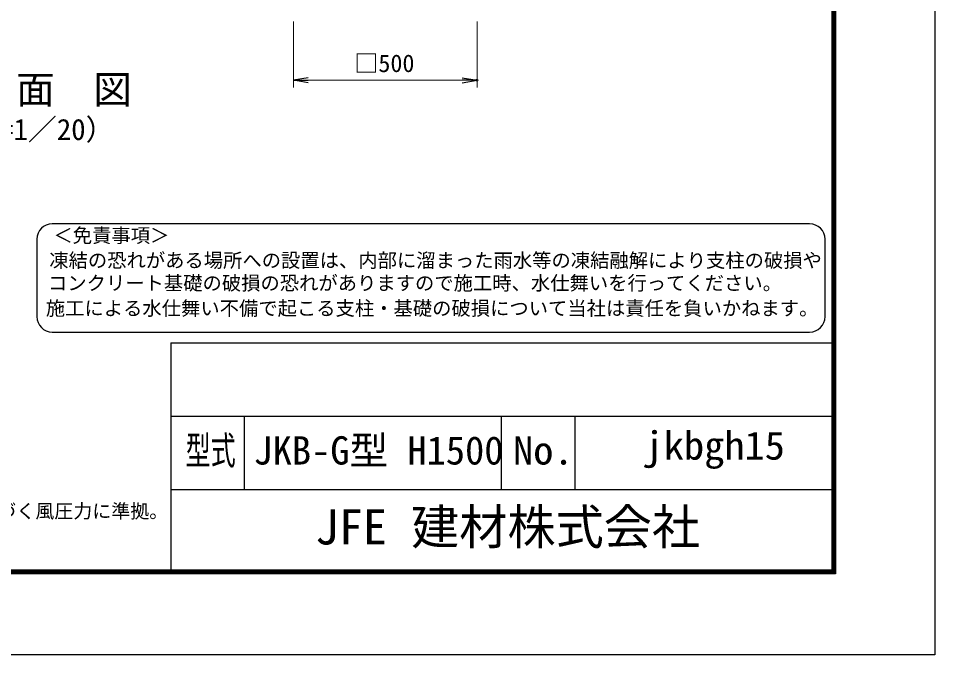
# Model space of a CAD drawing. Units: millimetres, scale not verified. Extents: x -4200 to 4200, y -2970 to 2970.
# Drawn here: x 1705 to 4200, y -2970 to -1235 of the extents above; entities that cross this region are included whole.
import ezdxf
from ezdxf.enums import TextEntityAlignment as Align

# ---------------------------------------------------------------- set-up
doc = ezdxf.new("R2010")
doc.units = ezdxf.units.MM
doc.header["$LTSCALE"] = 10
doc.header["$PDMODE"] = 32
doc.header["$PDSIZE"] = 5
for name, color, linetype, lineweight in [('0-0_D-TTL-TXT', 7, 'Continuous', 25), ('0-4_D-STR-DIM', 7, 'Continuous', 13), ('0-C_D-TTL', 2, 'Continuous', 25)]:
    doc.layers.add(name, color=color, linetype=linetype, lineweight=lineweight)
doc.layers.add('0-5_0', color=7, linetype='Continuous')
doc.layers.add('0-6_Defpoints', color=8, linetype='Continuous')
doc.styles.add('ＭＳ ゴシック', font='')
doc.styles.get('ＭＳ ゴシック').set_extended_font_data('MS Gothic')

# ---------------------------------------------------------------- blocks, each defined once
blk = doc.blocks.new('_Open')
at = {"layer": '0-5_0'}
blk.add_line((-10, 1.667), (0, 0), dxfattribs=at)
blk.add_lwpolyline([(-10, -1.667), (0, 0), (-10, 0)], dxfattribs=at)

msp = doc.modelspace()

# ---------------------------------------------------------------- linework, layer by layer
at = {"layer": '0-0_D-TTL-TXT', "color": 2}
for p, q in [((3859.34, -1795.42), (1797.17, -1795.42)), ((1755.01, -1837.58), (1755.01, -2048.39)), ((3901.51, -2048.39), (3901.51, -1837.58)), ((1797.17, -2090.55), (3859.34, -2090.55))]:
    msp.add_line(p, q, dxfattribs=at)
for centre, start, end in [((1797.17, -1837.58), 90, 180), ((3859.34, -1837.58), 0, 90), ((1797.17, -2048.39), 180, 270), ((3859.34, -2048.39), 270, 0)]:
    msp.add_arc(centre, 42.16, start, end, dxfattribs=at)
at = {"layer": '0-4_D-STR-DIM'}
for p, q in [((2453.6, -1244.1), (2453.6, -1424.1)), ((2953.6, -1244.1), (2953.6, -1424.1)), ((2493.6, -1404.1), (2913.6, -1404.1))]:
    msp.add_line(p, q, dxfattribs=at)
at = {"layer": '0-6_Defpoints'}
msp.add_point((2953.6, -1404.1), dxfattribs=at)
at = {"layer": '0-C_D-TTL'}
for p, q in [((2119.82, -2119.81), (2119.82, -2739.81)), ((2119.82, -2119.81), (3919.82, -2119.81)), ((2119.82, -2319.81), (3919.82, -2319.81)), ((2319.82, -2319.81), (2319.82, -2519.81)), ((3019.82, -2319.81), (3019.82, -2519.81)), ((3219.82, -2319.81), (3219.82, -2519.81)), ((2119.82, -2519.81), (3919.82, -2519.81))]:
    msp.add_line(p, q, dxfattribs=at)
for points in [[(-4200.18, 2970.19), (4199.82, 2970.19), (4199.82, -2969.81), (-4200.18, -2969.81)], [(-3930.18, 2750.19), (3929.82, 2750.19), (3929.82, -2749.81), (-3930.18, -2749.81)], [(-3927.68, 2747.69), (3927.32, 2747.69), (3927.32, -2747.31), (-3927.68, -2747.31)], [(-3925.18, 2745.19), (3924.82, 2745.19), (3924.82, -2744.81), (-3925.18, -2744.81)], [(-3922.68, 2742.69), (3922.32, 2742.69), (3922.32, -2742.31), (-3922.68, -2742.31)], [(-3920.18, 2740.19), (3919.82, 2740.19), (3919.82, -2739.81), (-3920.18, -2739.81)]]:
    msp.add_lwpolyline(points, close=True, dxfattribs=at)

# ---------------------------------------------------------------- block references
at = {"layer": '0-4_D-STR-DIM', "xscale": 4, "yscale": 4, "rotation": 180}
msp.add_blockref('_Open', (2453.6, -1404.1), dxfattribs=at)
at = {"layer": '0-4_D-STR-DIM', "xscale": 4, "yscale": 4}
msp.add_blockref('_Open', (2953.6, -1404.1), dxfattribs=at)

# ---------------------------------------------------------------- texts
at = {"layer": '0-0_D-TTL-TXT', "style": 'ＭＳ ゴシック'}
for s, height, p in [('正\u3000面\u3000図', 76.98, (1488.78, -1491.19)), ('（S=1／20）', 57.7, (1534.26, -1584.39)), ('＜免責事項＞ \u3000\u3000', 38.56, (1800.29, -1857.97)), ('凍結の恐れがある場所への設置は、内部に溜まった雨水等の凍結融解により支柱の破損や', 38.56, (1788.89, -1925.85)), ('コンクリート基礎の破損の恐れがありますので施工時、水仕舞いを行ってください。', 38.56, (1785.42, -1987.76)), ('施工による水仕舞い不備で起こる支柱・基礎の破損について当社は責任を負いかねます。 ', 38.56, (1779.53, -2056.48)), ('JKB-G型 H1500', 76.98, (2344.75, -2474.61)), ('（設計条件）風荷重：昭和57年改正 建築基準法・同施行令に基づく風圧力に準拠。', 37.9, (174.46, -2608.79)), ('JFE 建材株式会社', 96.19, (2512.2, -2698.31))]:
    msp.add_text(s, height=height, dxfattribs=at).set_placement(p, align=Align.BOTTOM_LEFT)
for s, width, p in [('型式', 0.65, (2160.09, -2474.61)), ('jkbgh15', 1.05, (3407.15, -2461.28)), ('No.', 1.05, (3051.82, -2474.61))]:
    msp.add_text(s, height=76.98, dxfattribs=dict(at, width=width)).set_placement(p, align=Align.BOTTOM_LEFT)
at = {"layer": '0-4_D-STR-DIM', "style": 'ＭＳ ゴシック'}
msp.add_text('□500', height=48.09, dxfattribs=at).set_placement((2619.45, -1396.35), align=Align.BOTTOM_LEFT)

doc.saveas('drawing.dxf')
